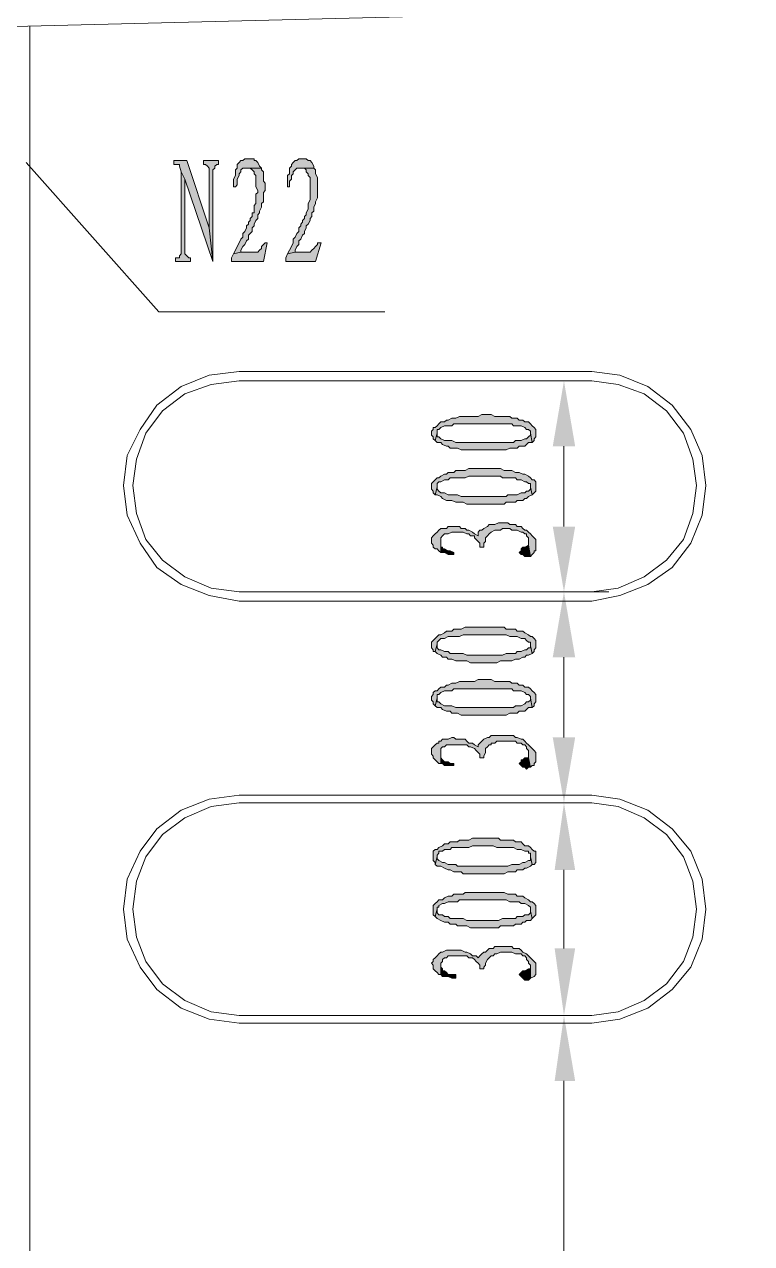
# Model space of a CAD drawing. Header units: millimetres. Extents: x 24 to 410, y 10 to 282.
# Drawn here: x 214.21 to 230.7, y 209.63 to 237.28 of the extents above; entities that cross this region are included whole.
import ezdxf

# ---------------------------------------------------------------- set-up
doc = ezdxf.new("R2010")
doc.units = ezdxf.units.MM

msp = doc.modelspace()

# ---------------------------------------------------------------- hatches: boundary and pattern name
h = msp.add_hatch(color=256)
h.dxf.hatch_style = 2
h.paths.add_polyline_path([(219.329, 234.230333), (219.202, 234.230333), (219.159667, 234.188), (219.117333, 234.188), (219.075, 234.145667), (219.032667, 234.103333), (219.032667, 234.018667), (218.990333, 233.976333), (218.990333, 233.849333), (218.948, 233.764667), (218.948, 233.595333), (218.990333, 233.595333), (219.032667, 233.637667), (219.032667, 233.764667), (219.075, 233.849333), (219.075, 233.891667), (219.117333, 233.934), (219.117333, 233.976333), (219.159667, 234.018667), (219.202, 234.018667), (219.244333, 234.018667), (219.583, 234.018667), (219.540667, 234.061), (219.498333, 234.145667), (219.456, 234.188), (219.413667, 234.188), (219.413667, 234.230333)])
h = msp.add_hatch(color=256)
h.dxf.hatch_style = 2
h.paths.add_polyline_path([(220.514333, 234.230333), (220.429667, 234.230333), (220.387333, 234.188), (220.345, 234.188), (220.302667, 234.145667), (220.260333, 234.103333), (220.260333, 234.061), (220.218, 234.018667), (220.218, 233.891667), (220.175667, 233.849333), (220.175667, 233.595333), (220.218, 233.595333), (220.218, 233.722333), (220.260333, 233.764667), (220.260333, 233.849333), (220.302667, 233.891667), (220.302667, 233.934), (220.345, 233.976333), (220.387333, 234.018667), (220.429667, 234.018667), (220.472, 234.018667), (220.768333, 234.018667), (220.768333, 234.061), (220.726, 234.145667), (220.683667, 234.188), (220.641333, 234.188), (220.599, 234.230333)])
h = msp.add_hatch(color=256)
h.dxf.hatch_style = 2
h.paths.add_polyline_path([(217.889667, 234.188), (217.593333, 234.188), (217.593333, 234.103333), (217.720333, 234.103333), (217.720333, 234.061), (217.762667, 233.934), (217.847333, 233.764667), (218.482333, 231.902), (218.397667, 232.664)])
h = msp.add_hatch(color=256)
h.dxf.hatch_style = 2
h.paths.add_polyline_path([(217.762667, 233.934), (217.762667, 232.071333), (217.720333, 232.029), (217.720333, 231.986667), (217.635667, 231.986667), (217.635667, 231.902), (217.974333, 231.902), (217.974333, 231.986667), (217.932, 231.986667), (217.889667, 232.029), (217.847333, 232.071333), (217.847333, 233.764667)])
h = msp.add_hatch(color=256)
h.dxf.hatch_style = 2
h.paths.add_polyline_path([(218.609333, 234.188), (218.270667, 234.188), (218.270667, 234.103333), (218.313, 234.103333), (218.355333, 234.061), (218.397667, 234.018667), (218.397667, 232.664), (218.482333, 231.902), (218.482333, 233.976333), (218.524667, 234.018667), (218.524667, 234.061), (218.567, 234.103333), (218.609333, 234.103333)])
h = msp.add_hatch(color=256)
h.dxf.hatch_style = 2
h.paths.add_polyline_path([(219.583, 234.018667), (219.244333, 234.018667), (219.286667, 234.018667), (219.329, 234.018667), (219.371333, 233.976333), (219.413667, 233.934), (219.413667, 233.891667), (219.456, 233.849333), (219.456, 233.595333), (219.498333, 233.510667), (219.498333, 233.468333), (219.456, 233.426), (219.456, 233.214333), (219.413667, 233.172), (219.413667, 233.002667), (219.371333, 233.002667), (219.371333, 232.918), (219.329, 232.875667), (219.329, 232.833333), (219.286667, 232.791), (219.286667, 232.748667), (219.244333, 232.706333), (219.244333, 232.664), (219.202, 232.579333), (219.159667, 232.537), (219.159667, 232.452333), (219.117333, 232.41), (219.075, 232.325333), (219.032667, 232.240667), (218.990333, 232.156), (218.948, 232.071333), (219.117333, 232.113667), (219.117333, 232.156), (219.159667, 232.240667), (219.202, 232.283), (219.244333, 232.367667), (219.286667, 232.41), (219.286667, 232.494667), (219.329, 232.537), (219.371333, 232.579333), (219.371333, 232.664), (219.413667, 232.706333), (219.413667, 232.748667), (219.456, 232.833333), (219.498333, 232.875667), (219.498333, 232.960333), (219.540667, 233.002667), (219.540667, 233.045), (219.583, 233.129667), (219.583, 233.214333), (219.625333, 233.256667), (219.625333, 233.468333), (219.667667, 233.510667), (219.667667, 233.68), (219.625333, 233.722333), (219.625333, 233.934), (219.583, 233.976333)])
h = msp.add_hatch(color=256)
h.dxf.hatch_style = 2
h.paths.add_polyline_path([(220.768333, 234.018667), (220.472, 234.018667), (220.514333, 234.018667), (220.556667, 234.018667), (220.599, 233.976333), (220.599, 233.934), (220.641333, 233.891667), (220.641333, 233.849333), (220.683667, 233.807), (220.683667, 233.299), (220.641333, 233.214333), (220.641333, 233.087333), (220.599, 233.002667), (220.599, 232.960333), (220.556667, 232.918), (220.556667, 232.875667), (220.514333, 232.833333), (220.514333, 232.791), (220.472, 232.748667), (220.472, 232.706333), (220.429667, 232.664), (220.429667, 232.579333), (220.387333, 232.537), (220.345, 232.452333), (220.302667, 232.41), (220.302667, 232.325333), (220.260333, 232.240667), (220.218, 232.156), (220.175667, 232.071333), (220.345, 232.113667), (220.345, 232.156), (220.387333, 232.240667), (220.429667, 232.283), (220.429667, 232.367667), (220.472, 232.41), (220.514333, 232.494667), (220.556667, 232.537), (220.556667, 232.579333), (220.599, 232.664), (220.599, 232.706333), (220.641333, 232.748667), (220.683667, 232.833333), (220.683667, 232.875667), (220.726, 232.918), (220.726, 233.002667), (220.768333, 233.045), (220.768333, 233.129667), (220.810667, 233.214333), (220.810667, 233.256667), (220.853, 233.341333), (220.853, 233.807), (220.810667, 233.891667), (220.810667, 233.976333)])
h = msp.add_hatch(color=256)
h.dxf.hatch_style = 2
h.paths.add_polyline_path([(219.71, 232.325333), (219.667667, 232.325333), (219.625333, 232.283), (219.583, 232.240667), (219.583, 232.198333), (219.540667, 232.156), (219.498333, 232.113667), (219.117333, 232.113667), (218.948, 232.071333), (218.905667, 231.986667), (218.905667, 231.902), (219.625333, 231.902)])
h = msp.add_hatch(color=256)
h.dxf.hatch_style = 2
h.paths.add_polyline_path([(220.937667, 232.325333), (220.853, 232.325333), (220.853, 232.283), (220.810667, 232.240667), (220.768333, 232.198333), (220.726, 232.156), (220.683667, 232.113667), (220.345, 232.113667), (220.175667, 232.071333), (220.133333, 231.986667), (220.133333, 231.902), (220.810667, 231.902)])
h = msp.add_hatch(color=256)
h.dxf.hatch_style = 2
h.paths.add_polyline_path([(226.187, 227.711), (226.695, 227.711), (226.441, 229.192667)])
h = msp.add_hatch(color=256)
h.dxf.hatch_style = 2
h.paths.add_polyline_path([(223.435333, 228.007333), (223.435333, 227.965), (223.477667, 227.922667), (223.477667, 227.880333), (223.52, 227.838), (223.562333, 228.007333), (223.562333, 228.092), (223.604667, 228.092), (223.647, 228.134333), (223.731667, 228.176667), (223.901, 228.176667), (223.943333, 228.219), (224.620667, 228.219), (224.663, 228.219), (225.255667, 228.219), (225.298, 228.176667), (225.467333, 228.176667), (225.552, 228.134333), (225.594333, 228.092), (225.636667, 228.092), (225.679, 228.049667), (225.679, 228.007333), (225.721333, 227.795667), (225.763667, 227.838), (225.763667, 227.880333), (225.806, 227.922667), (225.806, 228.092), (225.763667, 228.134333), (225.721333, 228.176667), (225.679, 228.219), (225.636667, 228.261333), (225.552, 228.261333), (225.509667, 228.303667), (225.425, 228.303667), (225.382667, 228.346), (225.255667, 228.346), (225.213333, 228.388333), (224.874667, 228.388333), (224.79, 228.430667), (224.578333, 228.430667), (224.493667, 228.388333), (224.070333, 228.388333), (223.985667, 228.346), (223.901, 228.346), (223.816333, 228.303667), (223.774, 228.303667), (223.731667, 228.261333), (223.647, 228.261333), (223.604667, 228.219), (223.562333, 228.176667), (223.52, 228.134333), (223.477667, 228.134333), (223.477667, 228.092), (223.435333, 228.049667)])
h = msp.add_hatch(color=256)
h.dxf.hatch_style = 2
h.paths.add_polyline_path([(223.52, 227.838), (223.562333, 227.795667), (223.647, 227.795667), (223.689333, 227.753333), (223.774, 227.711), (223.816333, 227.711), (223.858667, 227.668667), (224.028, 227.668667), (224.112667, 227.626333), (225.128667, 227.626333), (225.213333, 227.668667), (225.255667, 227.668667), (225.382667, 227.668667), (225.425, 227.711), (225.552, 227.711), (225.594333, 227.753333), (225.636667, 227.795667), (225.721333, 227.795667), (225.679, 228.007333), (225.679, 227.965), (225.636667, 227.922667), (225.594333, 227.880333), (225.552, 227.880333), (225.467333, 227.838), (225.340333, 227.838), (225.298, 227.795667), (223.985667, 227.795667), (223.901, 227.838), (223.731667, 227.838), (223.647, 227.880333), (223.604667, 227.922667), (223.562333, 227.922667), (223.562333, 227.965), (223.562333, 228.007333)])
h = msp.add_hatch(color=256)
h.dxf.hatch_style = 2
h.paths.add_polyline_path([(223.435333, 226.779667), (223.435333, 226.737333), (223.477667, 226.695), (223.477667, 226.652667), (223.52, 226.610333), (223.562333, 226.779667), (223.562333, 226.864333), (223.604667, 226.906667), (223.647, 226.906667), (223.731667, 226.949), (223.816333, 226.949), (223.858667, 226.991333), (224.197333, 226.991333), (224.282, 227.033667), (224.620667, 227.033667), (224.663, 227.033667), (225.001667, 227.033667), (225.044, 226.991333), (225.340333, 226.991333), (225.382667, 226.949), (225.467333, 226.949), (225.552, 226.906667), (225.594333, 226.906667), (225.636667, 226.864333), (225.679, 226.864333), (225.679, 226.822), (225.679, 226.779667), (225.721333, 226.610333), (225.763667, 226.652667), (225.806, 226.695), (225.806, 226.906667), (225.763667, 226.949), (225.721333, 226.949), (225.679, 226.991333), (225.636667, 227.033667), (225.552, 227.076), (225.509667, 227.076), (225.425, 227.118333), (225.340333, 227.118333), (225.255667, 227.160667), (225.086333, 227.160667), (225.001667, 227.203), (224.282, 227.203), (224.197333, 227.160667), (223.985667, 227.160667), (223.943333, 227.118333), (223.816333, 227.118333), (223.774, 227.076), (223.731667, 227.076), (223.647, 227.033667), (223.604667, 226.991333), (223.562333, 226.991333), (223.52, 226.949), (223.477667, 226.906667), (223.435333, 226.864333)])
h = msp.add_hatch(color=256)
h.dxf.hatch_style = 2
h.paths.add_polyline_path([(223.52, 226.610333), (223.562333, 226.610333), (223.647, 226.568), (223.689333, 226.525667), (223.774, 226.483333), (223.901, 226.483333), (223.985667, 226.441), (224.155, 226.441), (224.239667, 226.398667), (225.086333, 226.398667), (225.128667, 226.441), (225.213333, 226.441), (225.255667, 226.441), (225.340333, 226.441), (225.382667, 226.483333), (225.509667, 226.483333), (225.552, 226.525667), (225.594333, 226.525667), (225.636667, 226.568), (225.721333, 226.610333), (225.679, 226.779667), (225.679, 226.737333), (225.636667, 226.695), (225.594333, 226.695), (225.552, 226.652667), (225.467333, 226.652667), (225.382667, 226.610333), (225.171, 226.610333), (225.128667, 226.568), (224.112667, 226.568), (224.028, 226.610333), (223.816333, 226.610333), (223.731667, 226.652667), (223.647, 226.652667), (223.604667, 226.695), (223.562333, 226.737333), (223.562333, 226.779667)])
h = msp.add_hatch(color=256)
h.dxf.hatch_style = 2
h.paths.add_polyline_path([(223.435333, 225.594333), (223.435333, 225.509667), (223.477667, 225.467333), (223.477667, 225.425), (223.52, 225.382667), (223.562333, 225.382667), (223.604667, 225.340333), (223.647, 225.298), (223.647, 225.636667), (223.689333, 225.679), (223.731667, 225.721333), (223.816333, 225.721333), (223.901, 225.763667), (224.155, 225.763667), (224.239667, 225.721333), (224.282, 225.721333), (224.324333, 225.679), (224.409, 225.679), (224.409, 225.636667), (224.451333, 225.594333), (224.493667, 225.552), (224.536, 225.509667), (224.536, 225.425), (224.620667, 225.425), (224.620667, 225.509667), (224.663, 225.552), (224.663, 225.636667), (224.705333, 225.679), (224.747667, 225.721333), (224.79, 225.763667), (224.874667, 225.806), (225.001667, 225.806), (225.044, 225.848333), (225.213333, 225.848333), (225.255667, 225.806), (225.382667, 225.806), (225.467333, 225.763667), (225.509667, 225.763667), (225.552, 225.721333), (225.594333, 225.721333), (225.594333, 225.679), (225.636667, 225.636667), (225.636667, 225.467333), (225.679, 225.213333), (225.721333, 225.255667), (225.763667, 225.298), (225.763667, 225.340333), (225.806, 225.340333), (225.806, 225.594333), (225.763667, 225.636667), (225.721333, 225.679), (225.679, 225.721333), (225.636667, 225.763667), (225.594333, 225.806), (225.552, 225.806), (225.509667, 225.848333), (225.467333, 225.890667), (225.382667, 225.890667), (225.340333, 225.933), (225.213333, 225.933), (225.171, 225.975333), (224.959333, 225.975333), (224.874667, 225.933), (224.747667, 225.933), (224.705333, 225.890667), (224.620667, 225.848333), (224.578333, 225.806), (224.536, 225.806), (224.493667, 225.763667), (224.493667, 225.679), (224.409, 225.721333), (224.366667, 225.763667), (224.282, 225.806), (224.239667, 225.806), (224.197333, 225.848333), (224.112667, 225.848333), (224.070333, 225.890667), (223.816333, 225.890667), (223.774, 225.848333), (223.647, 225.848333), (223.604667, 225.806), (223.562333, 225.763667), (223.52, 225.721333), (223.477667, 225.679), (223.435333, 225.636667)])
h = msp.add_hatch(color=256)
h.dxf.hatch_style = 2
h.paths.add_polyline_path([(226.187, 225.890667), (226.695, 225.890667), (226.441, 224.409)])
h = msp.add_hatch(color=256)
h.dxf.hatch_style = 2
h.paths.add_polyline_path([(223.647, 225.298), (223.731667, 225.298), (223.816333, 225.255667), (223.943333, 225.255667), (223.943333, 225.298), (223.858667, 225.340333), (223.816333, 225.340333), (223.731667, 225.382667), (223.689333, 225.382667), (223.689333, 225.425), (223.647, 225.425), (223.647, 225.509667), (223.647, 225.552)])
h = msp.add_hatch(color=256)
h.dxf.hatch_style = 2
h.paths.add_polyline_path([(225.425, 225.298), (225.467333, 225.255667), (225.509667, 225.255667), (225.552, 225.213333), (225.679, 225.213333), (225.636667, 225.467333), (225.552, 225.425), (225.509667, 225.425), (225.467333, 225.382667), (225.467333, 225.340333)])
h = msp.add_hatch(color=256)
h.dxf.hatch_style = 2
h.paths.add_polyline_path([(226.187, 222.927333), (226.695, 222.927333), (226.441, 224.409)])
h = msp.add_hatch(color=256)
h.dxf.hatch_style = 2
h.paths.add_polyline_path([(223.435333, 223.223667), (223.435333, 223.139), (223.477667, 223.096667), (223.477667, 223.054333), (223.52, 223.054333), (223.562333, 223.223667), (223.562333, 223.266), (223.604667, 223.308333), (223.647, 223.350667), (223.731667, 223.350667), (223.816333, 223.393), (224.070333, 223.393), (224.155, 223.435333), (224.620667, 223.435333), (224.663, 223.435333), (225.128667, 223.435333), (225.213333, 223.393), (225.382667, 223.393), (225.467333, 223.350667), (225.552, 223.350667), (225.594333, 223.308333), (225.636667, 223.266), (225.679, 223.266), (225.679, 223.223667), (225.679, 223.181333), (225.721333, 223.012), (225.763667, 223.054333), (225.763667, 223.096667), (225.806, 223.139), (225.806, 223.308333), (225.763667, 223.350667), (225.721333, 223.393), (225.679, 223.393), (225.636667, 223.435333), (225.552, 223.477667), (225.509667, 223.52), (225.382667, 223.52), (225.340333, 223.562333), (225.128667, 223.562333), (225.086333, 223.604667), (224.197333, 223.604667), (224.112667, 223.562333), (223.943333, 223.562333), (223.901, 223.52), (223.774, 223.52), (223.731667, 223.477667), (223.647, 223.435333), (223.604667, 223.435333), (223.562333, 223.393), (223.52, 223.350667), (223.477667, 223.308333), (223.435333, 223.266)])
h = msp.add_hatch(color=256)
h.dxf.hatch_style = 2
h.paths.add_polyline_path([(223.52, 223.054333), (223.562333, 223.012), (223.647, 222.969667), (223.689333, 222.927333), (223.774, 222.927333), (223.816333, 222.885), (223.901, 222.885), (223.985667, 222.842667), (224.239667, 222.842667), (224.324333, 222.800333), (224.917, 222.800333), (225.001667, 222.842667), (225.213333, 222.842667), (225.255667, 222.842667), (225.340333, 222.885), (225.425, 222.885), (225.509667, 222.927333), (225.552, 222.927333), (225.594333, 222.969667), (225.636667, 222.969667), (225.721333, 223.012), (225.679, 223.181333), (225.679, 223.139), (225.636667, 223.139), (225.594333, 223.096667), (225.552, 223.096667), (225.467333, 223.054333), (225.382667, 223.054333), (225.340333, 223.012), (225.128667, 223.012), (225.044, 222.969667), (224.239667, 222.969667), (224.155, 223.012), (223.858667, 223.012), (223.816333, 223.054333), (223.731667, 223.054333), (223.647, 223.096667), (223.604667, 223.096667), (223.562333, 223.139), (223.562333, 223.223667)])
h = msp.add_hatch(color=256)
h.dxf.hatch_style = 2
h.paths.add_polyline_path([(223.435333, 221.996), (223.435333, 221.953667), (223.477667, 221.911333), (223.477667, 221.869), (223.52, 221.826667), (223.562333, 221.996), (223.562333, 222.080667), (223.604667, 222.080667), (223.647, 222.123), (223.731667, 222.165333), (223.901, 222.165333), (223.943333, 222.207667), (224.620667, 222.207667), (224.663, 222.207667), (225.255667, 222.207667), (225.298, 222.165333), (225.467333, 222.165333), (225.552, 222.123), (225.594333, 222.080667), (225.636667, 222.080667), (225.679, 222.038333), (225.679, 221.996), (225.721333, 221.784333), (225.763667, 221.826667), (225.763667, 221.869), (225.806, 221.911333), (225.806, 222.080667), (225.763667, 222.123), (225.721333, 222.165333), (225.679, 222.207667), (225.636667, 222.25), (225.552, 222.25), (225.509667, 222.292333), (225.425, 222.292333), (225.382667, 222.334667), (225.255667, 222.334667), (225.213333, 222.377), (224.874667, 222.377), (224.79, 222.419333), (224.493667, 222.419333), (224.409, 222.377), (224.070333, 222.377), (223.985667, 222.334667), (223.901, 222.334667), (223.816333, 222.292333), (223.774, 222.292333), (223.731667, 222.25), (223.647, 222.25), (223.604667, 222.207667), (223.562333, 222.165333), (223.52, 222.165333), (223.477667, 222.123), (223.477667, 222.080667), (223.435333, 222.038333)])
h = msp.add_hatch(color=256)
h.dxf.hatch_style = 2
h.paths.add_polyline_path([(223.52, 221.826667), (223.562333, 221.784333), (223.647, 221.784333), (223.689333, 221.742), (223.774, 221.699667), (223.858667, 221.699667), (223.901, 221.657333), (224.028, 221.657333), (224.112667, 221.615), (225.128667, 221.615), (225.213333, 221.657333), (225.255667, 221.657333), (225.382667, 221.657333), (225.425, 221.699667), (225.552, 221.699667), (225.594333, 221.742), (225.636667, 221.784333), (225.721333, 221.784333), (225.679, 221.996), (225.679, 221.953667), (225.636667, 221.911333), (225.594333, 221.911333), (225.552, 221.869), (225.467333, 221.826667), (225.340333, 221.826667), (225.298, 221.784333), (223.985667, 221.784333), (223.901, 221.826667), (223.731667, 221.826667), (223.647, 221.869), (223.604667, 221.911333), (223.562333, 221.911333), (223.562333, 221.953667), (223.562333, 221.996)])
h = msp.add_hatch(color=256)
h.dxf.hatch_style = 2
h.paths.add_polyline_path([(223.435333, 220.768333), (223.435333, 220.726), (223.477667, 220.683667), (223.477667, 220.641333), (223.52, 220.599), (223.562333, 220.556667), (223.604667, 220.514333), (223.647, 220.514333), (223.647, 220.768333), (223.647, 220.853), (223.689333, 220.895333), (223.731667, 220.895333), (223.774, 220.937667), (224.239667, 220.937667), (224.282, 220.895333), (224.324333, 220.895333), (224.409, 220.853), (224.451333, 220.810667), (224.493667, 220.768333), (224.536, 220.726), (224.536, 220.641333), (224.620667, 220.641333), (224.620667, 220.683667), (224.663, 220.768333), (224.663, 220.853), (224.705333, 220.895333), (224.747667, 220.937667), (224.79, 220.937667), (224.79, 220.98), (224.874667, 220.98), (224.917, 221.022333), (225.340333, 221.022333), (225.382667, 220.98), (225.467333, 220.98), (225.509667, 220.937667), (225.552, 220.937667), (225.594333, 220.895333), (225.594333, 220.853), (225.636667, 220.810667), (225.636667, 220.641333), (225.679, 220.429667), (225.721333, 220.472), (225.763667, 220.472), (225.763667, 220.514333), (225.806, 220.556667), (225.806, 220.768333), (225.763667, 220.810667), (225.721333, 220.853), (225.679, 220.895333), (225.636667, 220.937667), (225.594333, 220.98), (225.552, 221.022333), (225.509667, 221.064667), (225.467333, 221.064667), (225.382667, 221.107), (225.340333, 221.107), (225.298, 221.149333), (224.79, 221.149333), (224.747667, 221.107), (224.705333, 221.107), (224.620667, 221.064667), (224.578333, 221.022333), (224.536, 220.98), (224.493667, 220.937667), (224.493667, 220.895333), (224.409, 220.937667), (224.366667, 220.98), (224.282, 220.98), (224.239667, 221.022333), (224.197333, 221.064667), (223.985667, 221.064667), (223.943333, 221.107), (223.901, 221.107), (223.816333, 221.064667), (223.689333, 221.064667), (223.647, 221.022333), (223.604667, 221.022333), (223.604667, 220.98), (223.562333, 220.98), (223.52, 220.937667), (223.477667, 220.895333), (223.435333, 220.853)])
h = msp.add_hatch(color=256)
h.dxf.hatch_style = 2
h.paths.add_polyline_path([(226.187, 221.107), (226.695, 221.107), (226.441, 219.625333)])
h = msp.add_hatch(color=256)
h.dxf.hatch_style = 2
h.paths.add_polyline_path([(223.647, 220.514333), (223.689333, 220.514333), (223.731667, 220.472), (223.943333, 220.472), (223.943333, 220.514333), (223.858667, 220.514333), (223.816333, 220.556667), (223.731667, 220.556667), (223.689333, 220.599), (223.647, 220.641333), (223.647, 220.768333)])
h = msp.add_hatch(color=256)
h.dxf.hatch_style = 2
h.paths.add_polyline_path([(225.425, 220.514333), (225.467333, 220.472), (225.509667, 220.429667), (225.552, 220.429667), (225.594333, 220.387333), (225.636667, 220.429667), (225.679, 220.429667), (225.636667, 220.641333), (225.552, 220.641333), (225.509667, 220.599), (225.467333, 220.599), (225.467333, 220.556667)])
h = msp.add_hatch(color=256)
h.dxf.hatch_style = 2
h.paths.add_polyline_path([(226.229333, 218.101333), (226.695, 218.101333), (226.441, 219.625333)])
h = msp.add_hatch(color=256)
h.dxf.hatch_style = 2
h.paths.add_polyline_path([(223.477667, 218.397667), (223.477667, 218.313), (223.52, 218.270667), (223.52, 218.228333), (223.562333, 218.397667), (223.562333, 218.44), (223.604667, 218.482333), (223.604667, 218.524667), (223.689333, 218.524667), (223.731667, 218.567), (223.858667, 218.567), (223.901, 218.609333), (224.282, 218.609333), (224.366667, 218.651667), (224.620667, 218.651667), (224.663, 218.651667), (224.832333, 218.651667), (224.917, 218.609333), (225.298, 218.609333), (225.382667, 218.567), (225.467333, 218.567), (225.552, 218.524667), (225.636667, 218.524667), (225.636667, 218.482333), (225.679, 218.482333), (225.679, 218.44), (225.679, 218.397667), (225.721333, 218.228333), (225.763667, 218.228333), (225.806, 218.270667), (225.806, 218.524667), (225.763667, 218.524667), (225.721333, 218.567), (225.679, 218.609333), (225.636667, 218.651667), (225.552, 218.651667), (225.509667, 218.694), (225.467333, 218.736333), (225.340333, 218.736333), (225.298, 218.778667), (225.001667, 218.778667), (224.959333, 218.821), (224.366667, 218.821), (224.282, 218.778667), (224.070333, 218.778667), (224.028, 218.736333), (223.858667, 218.736333), (223.816333, 218.694), (223.731667, 218.694), (223.689333, 218.651667), (223.604667, 218.609333), (223.562333, 218.567), (223.52, 218.567), (223.477667, 218.524667)])
h = msp.add_hatch(color=256)
h.dxf.hatch_style = 2
h.paths.add_polyline_path([(223.52, 218.228333), (223.562333, 218.186), (223.647, 218.186), (223.731667, 218.143667), (223.816333, 218.101333), (223.858667, 218.101333), (223.943333, 218.059), (224.112667, 218.059), (224.155, 218.016667), (225.086333, 218.016667), (225.171, 218.059), (225.213333, 218.059), (225.298, 218.059), (225.340333, 218.059), (225.382667, 218.101333), (225.509667, 218.101333), (225.552, 218.143667), (225.594333, 218.143667), (225.679, 218.186), (225.721333, 218.228333), (225.679, 218.397667), (225.679, 218.313), (225.636667, 218.313), (225.552, 218.270667), (225.509667, 218.270667), (225.425, 218.228333), (225.255667, 218.228333), (225.171, 218.186), (224.028, 218.186), (223.985667, 218.228333), (223.816333, 218.228333), (223.731667, 218.270667), (223.689333, 218.270667), (223.604667, 218.313), (223.562333, 218.355333), (223.562333, 218.397667)])
h = msp.add_hatch(color=256)
h.dxf.hatch_style = 2
h.paths.add_polyline_path([(223.477667, 217.212333), (223.477667, 217.085333), (223.52, 217.043), (223.562333, 217.212333), (223.562333, 217.254667), (223.604667, 217.254667), (223.604667, 217.297), (223.689333, 217.339333), (223.731667, 217.339333), (223.816333, 217.381667), (224.028, 217.381667), (224.070333, 217.424), (224.620667, 217.424), (224.663, 217.424), (225.128667, 217.424), (225.213333, 217.381667), (225.425, 217.381667), (225.467333, 217.339333), (225.552, 217.339333), (225.636667, 217.297), (225.679, 217.254667), (225.679, 217.17), (225.721333, 217.000667), (225.763667, 217.043), (225.806, 217.085333), (225.806, 217.297), (225.763667, 217.339333), (225.721333, 217.381667), (225.679, 217.381667), (225.636667, 217.424), (225.552, 217.466333), (225.509667, 217.508667), (225.382667, 217.508667), (225.340333, 217.551), (225.171, 217.551), (225.086333, 217.593333), (224.197333, 217.593333), (224.155, 217.551), (223.943333, 217.551), (223.901, 217.508667), (223.816333, 217.508667), (223.731667, 217.466333), (223.689333, 217.424), (223.604667, 217.424), (223.562333, 217.381667), (223.52, 217.339333), (223.477667, 217.297)])
h = msp.add_hatch(color=256)
h.dxf.hatch_style = 2
h.paths.add_polyline_path([(223.52, 217.043), (223.562333, 217.000667), (223.647, 216.958333), (223.731667, 216.916), (223.816333, 216.916), (223.858667, 216.873667), (223.985667, 216.873667), (224.028, 216.831333), (224.239667, 216.831333), (224.324333, 216.789), (224.959333, 216.789), (225.001667, 216.831333), (225.213333, 216.831333), (225.298, 216.831333), (225.340333, 216.873667), (225.467333, 216.873667), (225.509667, 216.916), (225.552, 216.916), (225.594333, 216.958333), (225.679, 216.958333), (225.721333, 217.000667), (225.679, 217.17), (225.679, 217.127667), (225.636667, 217.085333), (225.552, 217.085333), (225.509667, 217.043), (225.382667, 217.043), (225.340333, 217.000667), (225.044, 217.000667), (224.959333, 216.958333), (224.239667, 216.958333), (224.155, 217.000667), (223.858667, 217.000667), (223.816333, 217.043), (223.731667, 217.043), (223.689333, 217.085333), (223.604667, 217.085333), (223.562333, 217.127667), (223.562333, 217.212333)])
h = msp.add_hatch(color=256)
h.dxf.hatch_style = 2
h.paths.add_polyline_path([(223.435333, 215.984667), (223.477667, 215.942333), (223.477667, 215.857667), (223.52, 215.815333), (223.562333, 215.773), (223.604667, 215.730667), (223.647, 215.730667), (223.647, 215.942333), (223.647, 215.984667), (223.689333, 216.027), (223.689333, 216.069333), (223.731667, 216.111667), (223.774, 216.111667), (223.816333, 216.154), (224.239667, 216.154), (224.282, 216.111667), (224.366667, 216.111667), (224.409, 216.069333), (224.451333, 216.027), (224.493667, 215.984667), (224.536, 215.942333), (224.536, 215.857667), (224.620667, 215.857667), (224.620667, 215.9), (224.663, 215.942333), (224.663, 215.984667), (224.705333, 216.069333), (224.747667, 216.111667), (224.79, 216.154), (224.832333, 216.154), (224.874667, 216.196333), (224.917, 216.196333), (225.001667, 216.238667), (225.255667, 216.238667), (225.340333, 216.196333), (225.467333, 216.196333), (225.509667, 216.154), (225.552, 216.154), (225.594333, 216.111667), (225.594333, 216.069333), (225.636667, 216.027), (225.636667, 215.984667), (225.679, 215.942333), (225.679, 215.646), (225.763667, 215.688333), (225.806, 215.730667), (225.806, 215.984667), (225.763667, 216.027), (225.721333, 216.069333), (225.679, 216.111667), (225.636667, 216.154), (225.594333, 216.196333), (225.509667, 216.238667), (225.467333, 216.281), (225.425, 216.323333), (225.298, 216.323333), (225.255667, 216.365667), (224.874667, 216.365667), (224.832333, 216.323333), (224.747667, 216.323333), (224.705333, 216.281), (224.663, 216.238667), (224.620667, 216.238667), (224.578333, 216.196333), (224.536, 216.154), (224.493667, 216.111667), (224.451333, 216.154), (224.366667, 216.154), (224.324333, 216.196333), (224.239667, 216.238667), (224.197333, 216.238667), (224.112667, 216.281), (223.774, 216.281), (223.689333, 216.238667), (223.647, 216.238667), (223.604667, 216.196333), (223.562333, 216.154), (223.52, 216.111667), (223.477667, 216.069333), (223.477667, 216.027)])
h = msp.add_hatch(color=256)
h.dxf.hatch_style = 2
h.paths.add_polyline_path([(226.229333, 216.323333), (226.695, 216.323333), (226.441, 214.799333)])
h = msp.add_hatch(color=256)
h.dxf.hatch_style = 2
h.paths.add_polyline_path([(223.647, 215.730667), (223.689333, 215.688333), (223.816333, 215.688333), (223.901, 215.646), (223.985667, 215.646), (223.985667, 215.730667), (223.816333, 215.730667), (223.774, 215.773), (223.731667, 215.815333), (223.689333, 215.815333), (223.689333, 215.857667), (223.647, 215.9), (223.647, 215.942333)])
h = msp.add_hatch(color=256)
h.dxf.hatch_style = 2
h.paths.add_polyline_path([(225.425, 215.730667), (225.467333, 215.688333), (225.509667, 215.646), (225.552, 215.603667), (225.636667, 215.603667), (225.679, 215.646), (225.679, 215.857667), (225.636667, 215.857667), (225.552, 215.815333), (225.509667, 215.815333), (225.467333, 215.773)])
h = msp.add_hatch(color=256)
h.dxf.hatch_style = 2
h.paths.add_polyline_path([(226.229333, 213.317667), (226.695, 213.317667), (226.441, 214.799333)])

# ---------------------------------------------------------------- linework, layer by layer
at = {"lineweight": 0}
for points in [[(395.859, 241.765667), (88.265, 234.103333)], [(214.333667, 193.251667), (214.333667, 237.236)], [(217.254667, 230.759), (214.249, 234.145667)], [(217.254667, 230.759), (222.377, 230.759)], [(219.075, 229.404333), (218.397667, 229.319667), (217.762667, 229.065667), (217.212333, 228.642333), (216.831333, 228.092), (216.535, 227.499333), (216.450333, 226.822), (216.535, 226.144667), (216.831333, 225.509667), (217.212333, 224.959333), (217.762667, 224.578333), (218.397667, 224.324333), (219.075, 224.197333)], [(219.075, 229.404333), (227.076, 229.404333)], [(227.076, 224.197333), (227.711, 224.324333), (228.346, 224.578333), (228.896333, 224.959333), (229.319667, 225.509667), (229.573667, 226.144667), (229.658333, 226.822), (229.573667, 227.499333), (229.319667, 228.092), (228.896333, 228.642333), (228.346, 229.065667), (227.711, 229.319667), (227.076, 229.404333)], [(219.075, 229.192667), (218.44, 229.108), (217.847333, 228.896333), (217.339333, 228.515333), (216.958333, 228.007333), (216.746667, 227.414667), (216.662, 226.822), (216.746667, 226.187), (216.958333, 225.594333), (217.339333, 225.128667), (217.847333, 224.747667), (218.44, 224.493667), (219.075, 224.409)], [(219.075, 229.192667), (227.076, 229.192667)], [(226.441, 229.192667), (225.467333, 229.192667)], [(227.076, 224.409), (227.668667, 224.493667), (228.261333, 224.747667), (228.769333, 225.128667), (229.150333, 225.594333), (229.362, 226.187), (229.446667, 226.822), (229.362, 227.414667), (229.150333, 228.007333), (228.769333, 228.515333), (228.261333, 228.896333), (227.668667, 229.108), (227.076, 229.192667)], [(226.441, 225.890667), (226.441, 227.711)], [(227.076, 224.409), (219.075, 224.409)], [(226.441, 224.409), (227.457, 224.409)], [(226.441, 224.409), (227.457, 224.409)], [(227.076, 224.197333), (219.075, 224.197333)], [(226.441, 221.107), (226.441, 222.927333)], [(219.075, 219.794667), (218.397667, 219.71), (217.762667, 219.456), (217.212333, 219.032667), (216.831333, 218.524667), (216.535, 217.889667), (216.450333, 217.212333), (216.535, 216.535), (216.831333, 215.9), (217.212333, 215.392), (217.762667, 214.968667), (218.397667, 214.714667), (219.075, 214.63)], [(219.075, 219.625333), (218.44, 219.540667), (217.847333, 219.286667), (217.339333, 218.905667), (216.958333, 218.397667), (216.746667, 217.847333), (216.662, 217.212333), (216.746667, 216.577333), (216.958333, 216.027), (217.339333, 215.519), (217.847333, 215.138), (218.44, 214.884), (219.075, 214.799333)], [(219.075, 219.794667), (227.076, 219.794667)], [(219.075, 219.625333), (227.076, 219.625333)], [(226.441, 219.625333), (225.467333, 219.625333)], [(226.441, 219.625333), (225.467333, 219.625333)], [(227.076, 214.63), (227.711, 214.714667), (228.346, 214.968667), (228.896333, 215.392), (229.319667, 215.9), (229.573667, 216.535), (229.658333, 217.212333), (229.573667, 217.889667), (229.319667, 218.524667), (228.896333, 219.032667), (228.346, 219.456), (227.711, 219.71), (227.076, 219.794667)], [(227.076, 214.799333), (227.668667, 214.884), (228.261333, 215.138), (228.769333, 215.519), (229.150333, 216.027), (229.362, 216.577333), (229.446667, 217.212333), (229.362, 217.847333), (229.150333, 218.397667), (228.769333, 218.905667), (228.261333, 219.286667), (227.668667, 219.540667), (227.076, 219.625333)], [(226.441, 216.323333), (226.441, 218.101333)], [(227.076, 214.799333), (219.075, 214.799333)], [(227.076, 214.63), (219.075, 214.63)], [(226.441, 214.799333), (225.467333, 214.799333)], [(226.441, 214.799333), (225.467333, 214.799333)], [(226.441, 194.564), (226.441, 213.317667)]]:
    msp.add_lwpolyline(points, dxfattribs=at)
for points in [[(219.329, 234.230333), (219.202, 234.230333), (219.159667, 234.188), (219.117333, 234.188), (219.075, 234.145667), (219.032667, 234.103333), (219.032667, 234.018667), (218.990333, 233.976333), (218.990333, 233.849333), (218.948, 233.764667), (218.948, 233.595333), (218.990333, 233.595333), (219.032667, 233.637667), (219.032667, 233.764667), (219.075, 233.849333), (219.075, 233.891667), (219.117333, 233.934), (219.117333, 233.976333), (219.159667, 234.018667), (219.202, 234.018667), (219.244333, 234.018667), (219.583, 234.018667), (219.540667, 234.061), (219.498333, 234.145667), (219.456, 234.188), (219.413667, 234.188), (219.413667, 234.230333)], [(220.514333, 234.230333), (220.429667, 234.230333), (220.387333, 234.188), (220.345, 234.188), (220.302667, 234.145667), (220.260333, 234.103333), (220.260333, 234.061), (220.218, 234.018667), (220.218, 233.891667), (220.175667, 233.849333), (220.175667, 233.595333), (220.218, 233.595333), (220.218, 233.722333), (220.260333, 233.764667), (220.260333, 233.849333), (220.302667, 233.891667), (220.302667, 233.934), (220.345, 233.976333), (220.387333, 234.018667), (220.429667, 234.018667), (220.472, 234.018667), (220.768333, 234.018667), (220.768333, 234.061), (220.726, 234.145667), (220.683667, 234.188), (220.641333, 234.188), (220.599, 234.230333)], [(217.889667, 234.188), (217.593333, 234.188), (217.593333, 234.103333), (217.720333, 234.103333), (217.720333, 234.061), (217.762667, 233.934), (217.847333, 233.764667), (218.482333, 231.902), (218.397667, 232.664)], [(217.762667, 233.934), (217.762667, 232.071333), (217.720333, 232.029), (217.720333, 231.986667), (217.635667, 231.986667), (217.635667, 231.902), (217.974333, 231.902), (217.974333, 231.986667), (217.932, 231.986667), (217.889667, 232.029), (217.847333, 232.071333), (217.847333, 233.764667)], [(218.609333, 234.188), (218.270667, 234.188), (218.270667, 234.103333), (218.313, 234.103333), (218.355333, 234.061), (218.397667, 234.018667), (218.397667, 232.664), (218.482333, 231.902), (218.482333, 233.976333), (218.524667, 234.018667), (218.524667, 234.061), (218.567, 234.103333), (218.609333, 234.103333)], [(219.583, 234.018667), (219.244333, 234.018667), (219.286667, 234.018667), (219.329, 234.018667), (219.371333, 233.976333), (219.413667, 233.934), (219.413667, 233.891667), (219.456, 233.849333), (219.456, 233.595333), (219.498333, 233.510667), (219.498333, 233.468333), (219.456, 233.426), (219.456, 233.214333), (219.413667, 233.172), (219.413667, 233.002667), (219.371333, 233.002667), (219.371333, 232.918), (219.329, 232.875667), (219.329, 232.833333), (219.286667, 232.791), (219.286667, 232.748667), (219.244333, 232.706333), (219.244333, 232.664), (219.202, 232.579333), (219.159667, 232.537), (219.159667, 232.452333), (219.117333, 232.41), (219.075, 232.325333), (219.032667, 232.240667), (218.990333, 232.156), (218.948, 232.071333), (219.117333, 232.113667), (219.117333, 232.156), (219.159667, 232.240667), (219.202, 232.283), (219.244333, 232.367667), (219.286667, 232.41), (219.286667, 232.494667), (219.329, 232.537), (219.371333, 232.579333), (219.371333, 232.664), (219.413667, 232.706333), (219.413667, 232.748667), (219.456, 232.833333), (219.498333, 232.875667), (219.498333, 232.960333), (219.540667, 233.002667), (219.540667, 233.045), (219.583, 233.129667), (219.583, 233.214333), (219.625333, 233.256667), (219.625333, 233.468333), (219.667667, 233.510667), (219.667667, 233.68), (219.625333, 233.722333), (219.625333, 233.934), (219.583, 233.976333)], [(220.768333, 234.018667), (220.472, 234.018667), (220.514333, 234.018667), (220.556667, 234.018667), (220.599, 233.976333), (220.599, 233.934), (220.641333, 233.891667), (220.641333, 233.849333), (220.683667, 233.807), (220.683667, 233.299), (220.641333, 233.214333), (220.641333, 233.087333), (220.599, 233.002667), (220.599, 232.960333), (220.556667, 232.918), (220.556667, 232.875667), (220.514333, 232.833333), (220.514333, 232.791), (220.472, 232.748667), (220.472, 232.706333), (220.429667, 232.664), (220.429667, 232.579333), (220.387333, 232.537), (220.345, 232.452333), (220.302667, 232.41), (220.302667, 232.325333), (220.260333, 232.240667), (220.218, 232.156), (220.175667, 232.071333), (220.345, 232.113667), (220.345, 232.156), (220.387333, 232.240667), (220.429667, 232.283), (220.429667, 232.367667), (220.472, 232.41), (220.514333, 232.494667), (220.556667, 232.537), (220.556667, 232.579333), (220.599, 232.664), (220.599, 232.706333), (220.641333, 232.748667), (220.683667, 232.833333), (220.683667, 232.875667), (220.726, 232.918), (220.726, 233.002667), (220.768333, 233.045), (220.768333, 233.129667), (220.810667, 233.214333), (220.810667, 233.256667), (220.853, 233.341333), (220.853, 233.807), (220.810667, 233.891667), (220.810667, 233.976333)], [(219.71, 232.325333), (219.667667, 232.325333), (219.625333, 232.283), (219.583, 232.240667), (219.583, 232.198333), (219.540667, 232.156), (219.498333, 232.113667), (219.117333, 232.113667), (218.948, 232.071333), (218.905667, 231.986667), (218.905667, 231.902), (219.625333, 231.902)], [(220.937667, 232.325333), (220.853, 232.325333), (220.853, 232.283), (220.810667, 232.240667), (220.768333, 232.198333), (220.726, 232.156), (220.683667, 232.113667), (220.345, 232.113667), (220.175667, 232.071333), (220.133333, 231.986667), (220.133333, 231.902), (220.810667, 231.902)], [(223.435333, 228.007333), (223.435333, 227.965), (223.477667, 227.922667), (223.477667, 227.880333), (223.52, 227.838), (223.562333, 228.007333), (223.562333, 228.092), (223.604667, 228.092), (223.647, 228.134333), (223.731667, 228.176667), (223.901, 228.176667), (223.943333, 228.219), (224.620667, 228.219), (224.663, 228.219), (225.255667, 228.219), (225.298, 228.176667), (225.467333, 228.176667), (225.552, 228.134333), (225.594333, 228.092), (225.636667, 228.092), (225.679, 228.049667), (225.679, 228.007333), (225.721333, 227.795667), (225.763667, 227.838), (225.763667, 227.880333), (225.806, 227.922667), (225.806, 228.092), (225.763667, 228.134333), (225.721333, 228.176667), (225.679, 228.219), (225.636667, 228.261333), (225.552, 228.261333), (225.509667, 228.303667), (225.425, 228.303667), (225.382667, 228.346), (225.255667, 228.346), (225.213333, 228.388333), (224.874667, 228.388333), (224.79, 228.430667), (224.578333, 228.430667), (224.493667, 228.388333), (224.070333, 228.388333), (223.985667, 228.346), (223.901, 228.346), (223.816333, 228.303667), (223.774, 228.303667), (223.731667, 228.261333), (223.647, 228.261333), (223.604667, 228.219), (223.562333, 228.176667), (223.52, 228.134333), (223.477667, 228.134333), (223.477667, 228.092), (223.435333, 228.049667)], [(223.52, 227.838), (223.562333, 227.795667), (223.647, 227.795667), (223.689333, 227.753333), (223.774, 227.711), (223.816333, 227.711), (223.858667, 227.668667), (224.028, 227.668667), (224.112667, 227.626333), (225.128667, 227.626333), (225.213333, 227.668667), (225.255667, 227.668667), (225.382667, 227.668667), (225.425, 227.711), (225.552, 227.711), (225.594333, 227.753333), (225.636667, 227.795667), (225.721333, 227.795667), (225.679, 228.007333), (225.679, 227.965), (225.636667, 227.922667), (225.594333, 227.880333), (225.552, 227.880333), (225.467333, 227.838), (225.340333, 227.838), (225.298, 227.795667), (223.985667, 227.795667), (223.901, 227.838), (223.731667, 227.838), (223.647, 227.880333), (223.604667, 227.922667), (223.562333, 227.922667), (223.562333, 227.965), (223.562333, 228.007333)], [(223.435333, 226.779667), (223.435333, 226.737333), (223.477667, 226.695), (223.477667, 226.652667), (223.52, 226.610333), (223.562333, 226.779667), (223.562333, 226.864333), (223.604667, 226.906667), (223.647, 226.906667), (223.731667, 226.949), (223.816333, 226.949), (223.858667, 226.991333), (224.197333, 226.991333), (224.282, 227.033667), (224.620667, 227.033667), (224.663, 227.033667), (225.001667, 227.033667), (225.044, 226.991333), (225.340333, 226.991333), (225.382667, 226.949), (225.467333, 226.949), (225.552, 226.906667), (225.594333, 226.906667), (225.636667, 226.864333), (225.679, 226.864333), (225.679, 226.822), (225.679, 226.779667), (225.721333, 226.610333), (225.763667, 226.652667), (225.806, 226.695), (225.806, 226.906667), (225.763667, 226.949), (225.721333, 226.949), (225.679, 226.991333), (225.636667, 227.033667), (225.552, 227.076), (225.509667, 227.076), (225.425, 227.118333), (225.340333, 227.118333), (225.255667, 227.160667), (225.086333, 227.160667), (225.001667, 227.203), (224.282, 227.203), (224.197333, 227.160667), (223.985667, 227.160667), (223.943333, 227.118333), (223.816333, 227.118333), (223.774, 227.076), (223.731667, 227.076), (223.647, 227.033667), (223.604667, 226.991333), (223.562333, 226.991333), (223.52, 226.949), (223.477667, 226.906667), (223.435333, 226.864333)], [(223.52, 226.610333), (223.562333, 226.610333), (223.647, 226.568), (223.689333, 226.525667), (223.774, 226.483333), (223.901, 226.483333), (223.985667, 226.441), (224.155, 226.441), (224.239667, 226.398667), (225.086333, 226.398667), (225.128667, 226.441), (225.213333, 226.441), (225.255667, 226.441), (225.340333, 226.441), (225.382667, 226.483333), (225.509667, 226.483333), (225.552, 226.525667), (225.594333, 226.525667), (225.636667, 226.568), (225.721333, 226.610333), (225.679, 226.779667), (225.679, 226.737333), (225.636667, 226.695), (225.594333, 226.695), (225.552, 226.652667), (225.467333, 226.652667), (225.382667, 226.610333), (225.171, 226.610333), (225.128667, 226.568), (224.112667, 226.568), (224.028, 226.610333), (223.816333, 226.610333), (223.731667, 226.652667), (223.647, 226.652667), (223.604667, 226.695), (223.562333, 226.737333), (223.562333, 226.779667)], [(223.435333, 225.594333), (223.435333, 225.509667), (223.477667, 225.467333), (223.477667, 225.425), (223.52, 225.382667), (223.562333, 225.382667), (223.604667, 225.340333), (223.647, 225.298), (223.647, 225.636667), (223.689333, 225.679), (223.731667, 225.721333), (223.816333, 225.721333), (223.901, 225.763667), (224.155, 225.763667), (224.239667, 225.721333), (224.282, 225.721333), (224.324333, 225.679), (224.409, 225.679), (224.409, 225.636667), (224.451333, 225.594333), (224.493667, 225.552), (224.536, 225.509667), (224.536, 225.425), (224.620667, 225.425), (224.620667, 225.509667), (224.663, 225.552), (224.663, 225.636667), (224.705333, 225.679), (224.747667, 225.721333), (224.79, 225.763667), (224.874667, 225.806), (225.001667, 225.806), (225.044, 225.848333), (225.213333, 225.848333), (225.255667, 225.806), (225.382667, 225.806), (225.467333, 225.763667), (225.509667, 225.763667), (225.552, 225.721333), (225.594333, 225.721333), (225.594333, 225.679), (225.636667, 225.636667), (225.636667, 225.467333), (225.679, 225.213333), (225.721333, 225.255667), (225.763667, 225.298), (225.763667, 225.340333), (225.806, 225.340333), (225.806, 225.594333), (225.763667, 225.636667), (225.721333, 225.679), (225.679, 225.721333), (225.636667, 225.763667), (225.594333, 225.806), (225.552, 225.806), (225.509667, 225.848333), (225.467333, 225.890667), (225.382667, 225.890667), (225.340333, 225.933), (225.213333, 225.933), (225.171, 225.975333), (224.959333, 225.975333), (224.874667, 225.933), (224.747667, 225.933), (224.705333, 225.890667), (224.620667, 225.848333), (224.578333, 225.806), (224.536, 225.806), (224.493667, 225.763667), (224.493667, 225.679), (224.409, 225.721333), (224.366667, 225.763667), (224.282, 225.806), (224.239667, 225.806), (224.197333, 225.848333), (224.112667, 225.848333), (224.070333, 225.890667), (223.816333, 225.890667), (223.774, 225.848333), (223.647, 225.848333), (223.604667, 225.806), (223.562333, 225.763667), (223.52, 225.721333), (223.477667, 225.679), (223.435333, 225.636667)], [(223.647, 225.298), (223.731667, 225.298), (223.816333, 225.255667), (223.943333, 225.255667), (223.943333, 225.298), (223.858667, 225.340333), (223.816333, 225.340333), (223.731667, 225.382667), (223.689333, 225.382667), (223.689333, 225.425), (223.647, 225.425), (223.647, 225.509667), (223.647, 225.552)], [(225.425, 225.298), (225.467333, 225.255667), (225.509667, 225.255667), (225.552, 225.213333), (225.679, 225.213333), (225.636667, 225.467333), (225.552, 225.425), (225.509667, 225.425), (225.467333, 225.382667), (225.467333, 225.340333)], [(223.435333, 223.223667), (223.435333, 223.139), (223.477667, 223.096667), (223.477667, 223.054333), (223.52, 223.054333), (223.562333, 223.223667), (223.562333, 223.266), (223.604667, 223.308333), (223.647, 223.350667), (223.731667, 223.350667), (223.816333, 223.393), (224.070333, 223.393), (224.155, 223.435333), (224.620667, 223.435333), (224.663, 223.435333), (225.128667, 223.435333), (225.213333, 223.393), (225.382667, 223.393), (225.467333, 223.350667), (225.552, 223.350667), (225.594333, 223.308333), (225.636667, 223.266), (225.679, 223.266), (225.679, 223.223667), (225.679, 223.181333), (225.721333, 223.012), (225.763667, 223.054333), (225.763667, 223.096667), (225.806, 223.139), (225.806, 223.308333), (225.763667, 223.350667), (225.721333, 223.393), (225.679, 223.393), (225.636667, 223.435333), (225.552, 223.477667), (225.509667, 223.52), (225.382667, 223.52), (225.340333, 223.562333), (225.128667, 223.562333), (225.086333, 223.604667), (224.197333, 223.604667), (224.112667, 223.562333), (223.943333, 223.562333), (223.901, 223.52), (223.774, 223.52), (223.731667, 223.477667), (223.647, 223.435333), (223.604667, 223.435333), (223.562333, 223.393), (223.52, 223.350667), (223.477667, 223.308333), (223.435333, 223.266)], [(223.52, 223.054333), (223.562333, 223.012), (223.647, 222.969667), (223.689333, 222.927333), (223.774, 222.927333), (223.816333, 222.885), (223.901, 222.885), (223.985667, 222.842667), (224.239667, 222.842667), (224.324333, 222.800333), (224.917, 222.800333), (225.001667, 222.842667), (225.213333, 222.842667), (225.255667, 222.842667), (225.340333, 222.885), (225.425, 222.885), (225.509667, 222.927333), (225.552, 222.927333), (225.594333, 222.969667), (225.636667, 222.969667), (225.721333, 223.012), (225.679, 223.181333), (225.679, 223.139), (225.636667, 223.139), (225.594333, 223.096667), (225.552, 223.096667), (225.467333, 223.054333), (225.382667, 223.054333), (225.340333, 223.012), (225.128667, 223.012), (225.044, 222.969667), (224.239667, 222.969667), (224.155, 223.012), (223.858667, 223.012), (223.816333, 223.054333), (223.731667, 223.054333), (223.647, 223.096667), (223.604667, 223.096667), (223.562333, 223.139), (223.562333, 223.223667)], [(223.435333, 221.996), (223.435333, 221.953667), (223.477667, 221.911333), (223.477667, 221.869), (223.52, 221.826667), (223.562333, 221.996), (223.562333, 222.080667), (223.604667, 222.080667), (223.647, 222.123), (223.731667, 222.165333), (223.901, 222.165333), (223.943333, 222.207667), (224.620667, 222.207667), (224.663, 222.207667), (225.255667, 222.207667), (225.298, 222.165333), (225.467333, 222.165333), (225.552, 222.123), (225.594333, 222.080667), (225.636667, 222.080667), (225.679, 222.038333), (225.679, 221.996), (225.721333, 221.784333), (225.763667, 221.826667), (225.763667, 221.869), (225.806, 221.911333), (225.806, 222.080667), (225.763667, 222.123), (225.721333, 222.165333), (225.679, 222.207667), (225.636667, 222.25), (225.552, 222.25), (225.509667, 222.292333), (225.425, 222.292333), (225.382667, 222.334667), (225.255667, 222.334667), (225.213333, 222.377), (224.874667, 222.377), (224.79, 222.419333), (224.493667, 222.419333), (224.409, 222.377), (224.070333, 222.377), (223.985667, 222.334667), (223.901, 222.334667), (223.816333, 222.292333), (223.774, 222.292333), (223.731667, 222.25), (223.647, 222.25), (223.604667, 222.207667), (223.562333, 222.165333), (223.52, 222.165333), (223.477667, 222.123), (223.477667, 222.080667), (223.435333, 222.038333)], [(223.52, 221.826667), (223.562333, 221.784333), (223.647, 221.784333), (223.689333, 221.742), (223.774, 221.699667), (223.858667, 221.699667), (223.901, 221.657333), (224.028, 221.657333), (224.112667, 221.615), (225.128667, 221.615), (225.213333, 221.657333), (225.255667, 221.657333), (225.382667, 221.657333), (225.425, 221.699667), (225.552, 221.699667), (225.594333, 221.742), (225.636667, 221.784333), (225.721333, 221.784333), (225.679, 221.996), (225.679, 221.953667), (225.636667, 221.911333), (225.594333, 221.911333), (225.552, 221.869), (225.467333, 221.826667), (225.340333, 221.826667), (225.298, 221.784333), (223.985667, 221.784333), (223.901, 221.826667), (223.731667, 221.826667), (223.647, 221.869), (223.604667, 221.911333), (223.562333, 221.911333), (223.562333, 221.953667), (223.562333, 221.996)], [(223.435333, 220.768333), (223.435333, 220.726), (223.477667, 220.683667), (223.477667, 220.641333), (223.52, 220.599), (223.562333, 220.556667), (223.604667, 220.514333), (223.647, 220.514333), (223.647, 220.768333), (223.647, 220.853), (223.689333, 220.895333), (223.731667, 220.895333), (223.774, 220.937667), (224.239667, 220.937667), (224.282, 220.895333), (224.324333, 220.895333), (224.409, 220.853), (224.451333, 220.810667), (224.493667, 220.768333), (224.536, 220.726), (224.536, 220.641333), (224.620667, 220.641333), (224.620667, 220.683667), (224.663, 220.768333), (224.663, 220.853), (224.705333, 220.895333), (224.747667, 220.937667), (224.79, 220.937667), (224.79, 220.98), (224.874667, 220.98), (224.917, 221.022333), (225.340333, 221.022333), (225.382667, 220.98), (225.467333, 220.98), (225.509667, 220.937667), (225.552, 220.937667), (225.594333, 220.895333), (225.594333, 220.853), (225.636667, 220.810667), (225.636667, 220.641333), (225.679, 220.429667), (225.721333, 220.472), (225.763667, 220.472), (225.763667, 220.514333), (225.806, 220.556667), (225.806, 220.768333), (225.763667, 220.810667), (225.721333, 220.853), (225.679, 220.895333), (225.636667, 220.937667), (225.594333, 220.98), (225.552, 221.022333), (225.509667, 221.064667), (225.467333, 221.064667), (225.382667, 221.107), (225.340333, 221.107), (225.298, 221.149333), (224.79, 221.149333), (224.747667, 221.107), (224.705333, 221.107), (224.620667, 221.064667), (224.578333, 221.022333), (224.536, 220.98), (224.493667, 220.937667), (224.493667, 220.895333), (224.409, 220.937667), (224.366667, 220.98), (224.282, 220.98), (224.239667, 221.022333), (224.197333, 221.064667), (223.985667, 221.064667), (223.943333, 221.107), (223.901, 221.107), (223.816333, 221.064667), (223.689333, 221.064667), (223.647, 221.022333), (223.604667, 221.022333), (223.604667, 220.98), (223.562333, 220.98), (223.52, 220.937667), (223.477667, 220.895333), (223.435333, 220.853)], [(223.647, 220.514333), (223.689333, 220.514333), (223.731667, 220.472), (223.943333, 220.472), (223.943333, 220.514333), (223.858667, 220.514333), (223.816333, 220.556667), (223.731667, 220.556667), (223.689333, 220.599), (223.647, 220.641333), (223.647, 220.768333)], [(225.425, 220.514333), (225.467333, 220.472), (225.509667, 220.429667), (225.552, 220.429667), (225.594333, 220.387333), (225.636667, 220.429667), (225.679, 220.429667), (225.636667, 220.641333), (225.552, 220.641333), (225.509667, 220.599), (225.467333, 220.599), (225.467333, 220.556667)], [(223.477667, 218.397667), (223.477667, 218.313), (223.52, 218.270667), (223.52, 218.228333), (223.562333, 218.397667), (223.562333, 218.44), (223.604667, 218.482333), (223.604667, 218.524667), (223.689333, 218.524667), (223.731667, 218.567), (223.858667, 218.567), (223.901, 218.609333), (224.282, 218.609333), (224.366667, 218.651667), (224.620667, 218.651667), (224.663, 218.651667), (224.832333, 218.651667), (224.917, 218.609333), (225.298, 218.609333), (225.382667, 218.567), (225.467333, 218.567), (225.552, 218.524667), (225.636667, 218.524667), (225.636667, 218.482333), (225.679, 218.482333), (225.679, 218.44), (225.679, 218.397667), (225.721333, 218.228333), (225.763667, 218.228333), (225.806, 218.270667), (225.806, 218.524667), (225.763667, 218.524667), (225.721333, 218.567), (225.679, 218.609333), (225.636667, 218.651667), (225.552, 218.651667), (225.509667, 218.694), (225.467333, 218.736333), (225.340333, 218.736333), (225.298, 218.778667), (225.001667, 218.778667), (224.959333, 218.821), (224.366667, 218.821), (224.282, 218.778667), (224.070333, 218.778667), (224.028, 218.736333), (223.858667, 218.736333), (223.816333, 218.694), (223.731667, 218.694), (223.689333, 218.651667), (223.604667, 218.609333), (223.562333, 218.567), (223.52, 218.567), (223.477667, 218.524667)], [(223.52, 218.228333), (223.562333, 218.186), (223.647, 218.186), (223.731667, 218.143667), (223.816333, 218.101333), (223.858667, 218.101333), (223.943333, 218.059), (224.112667, 218.059), (224.155, 218.016667), (225.086333, 218.016667), (225.171, 218.059), (225.213333, 218.059), (225.298, 218.059), (225.340333, 218.059), (225.382667, 218.101333), (225.509667, 218.101333), (225.552, 218.143667), (225.594333, 218.143667), (225.679, 218.186), (225.721333, 218.228333), (225.679, 218.397667), (225.679, 218.313), (225.636667, 218.313), (225.552, 218.270667), (225.509667, 218.270667), (225.425, 218.228333), (225.255667, 218.228333), (225.171, 218.186), (224.028, 218.186), (223.985667, 218.228333), (223.816333, 218.228333), (223.731667, 218.270667), (223.689333, 218.270667), (223.604667, 218.313), (223.562333, 218.355333), (223.562333, 218.397667)], [(223.477667, 217.212333), (223.477667, 217.085333), (223.52, 217.043), (223.562333, 217.212333), (223.562333, 217.254667), (223.604667, 217.254667), (223.604667, 217.297), (223.689333, 217.339333), (223.731667, 217.339333), (223.816333, 217.381667), (224.028, 217.381667), (224.070333, 217.424), (224.620667, 217.424), (224.663, 217.424), (225.128667, 217.424), (225.213333, 217.381667), (225.425, 217.381667), (225.467333, 217.339333), (225.552, 217.339333), (225.636667, 217.297), (225.679, 217.254667), (225.679, 217.17), (225.721333, 217.000667), (225.763667, 217.043), (225.806, 217.085333), (225.806, 217.297), (225.763667, 217.339333), (225.721333, 217.381667), (225.679, 217.381667), (225.636667, 217.424), (225.552, 217.466333), (225.509667, 217.508667), (225.382667, 217.508667), (225.340333, 217.551), (225.171, 217.551), (225.086333, 217.593333), (224.197333, 217.593333), (224.155, 217.551), (223.943333, 217.551), (223.901, 217.508667), (223.816333, 217.508667), (223.731667, 217.466333), (223.689333, 217.424), (223.604667, 217.424), (223.562333, 217.381667), (223.52, 217.339333), (223.477667, 217.297)], [(223.52, 217.043), (223.562333, 217.000667), (223.647, 216.958333), (223.731667, 216.916), (223.816333, 216.916), (223.858667, 216.873667), (223.985667, 216.873667), (224.028, 216.831333), (224.239667, 216.831333), (224.324333, 216.789), (224.959333, 216.789), (225.001667, 216.831333), (225.213333, 216.831333), (225.298, 216.831333), (225.340333, 216.873667), (225.467333, 216.873667), (225.509667, 216.916), (225.552, 216.916), (225.594333, 216.958333), (225.679, 216.958333), (225.721333, 217.000667), (225.679, 217.17), (225.679, 217.127667), (225.636667, 217.085333), (225.552, 217.085333), (225.509667, 217.043), (225.382667, 217.043), (225.340333, 217.000667), (225.044, 217.000667), (224.959333, 216.958333), (224.239667, 216.958333), (224.155, 217.000667), (223.858667, 217.000667), (223.816333, 217.043), (223.731667, 217.043), (223.689333, 217.085333), (223.604667, 217.085333), (223.562333, 217.127667), (223.562333, 217.212333)], [(223.435333, 215.984667), (223.477667, 215.942333), (223.477667, 215.857667), (223.52, 215.815333), (223.562333, 215.773), (223.604667, 215.730667), (223.647, 215.730667), (223.647, 215.942333), (223.647, 215.984667), (223.689333, 216.027), (223.689333, 216.069333), (223.731667, 216.111667), (223.774, 216.111667), (223.816333, 216.154), (224.239667, 216.154), (224.282, 216.111667), (224.366667, 216.111667), (224.409, 216.069333), (224.451333, 216.027), (224.493667, 215.984667), (224.536, 215.942333), (224.536, 215.857667), (224.620667, 215.857667), (224.620667, 215.9), (224.663, 215.942333), (224.663, 215.984667), (224.705333, 216.069333), (224.747667, 216.111667), (224.79, 216.154), (224.832333, 216.154), (224.874667, 216.196333), (224.917, 216.196333), (225.001667, 216.238667), (225.255667, 216.238667), (225.340333, 216.196333), (225.467333, 216.196333), (225.509667, 216.154), (225.552, 216.154), (225.594333, 216.111667), (225.594333, 216.069333), (225.636667, 216.027), (225.636667, 215.984667), (225.679, 215.942333), (225.679, 215.646), (225.763667, 215.688333), (225.806, 215.730667), (225.806, 215.984667), (225.763667, 216.027), (225.721333, 216.069333), (225.679, 216.111667), (225.636667, 216.154), (225.594333, 216.196333), (225.509667, 216.238667), (225.467333, 216.281), (225.425, 216.323333), (225.298, 216.323333), (225.255667, 216.365667), (224.874667, 216.365667), (224.832333, 216.323333), (224.747667, 216.323333), (224.705333, 216.281), (224.663, 216.238667), (224.620667, 216.238667), (224.578333, 216.196333), (224.536, 216.154), (224.493667, 216.111667), (224.451333, 216.154), (224.366667, 216.154), (224.324333, 216.196333), (224.239667, 216.238667), (224.197333, 216.238667), (224.112667, 216.281), (223.774, 216.281), (223.689333, 216.238667), (223.647, 216.238667), (223.604667, 216.196333), (223.562333, 216.154), (223.52, 216.111667), (223.477667, 216.069333), (223.477667, 216.027)], [(223.647, 215.730667), (223.689333, 215.688333), (223.816333, 215.688333), (223.901, 215.646), (223.985667, 215.646), (223.985667, 215.730667), (223.816333, 215.730667), (223.774, 215.773), (223.731667, 215.815333), (223.689333, 215.815333), (223.689333, 215.857667), (223.647, 215.9), (223.647, 215.942333)], [(225.425, 215.730667), (225.467333, 215.688333), (225.509667, 215.646), (225.552, 215.603667), (225.636667, 215.603667), (225.679, 215.646), (225.679, 215.857667), (225.636667, 215.857667), (225.552, 215.815333), (225.509667, 215.815333), (225.467333, 215.773)]]:
    msp.add_lwpolyline(points, close=True, dxfattribs=at)

doc.saveas('drawing.dxf')
